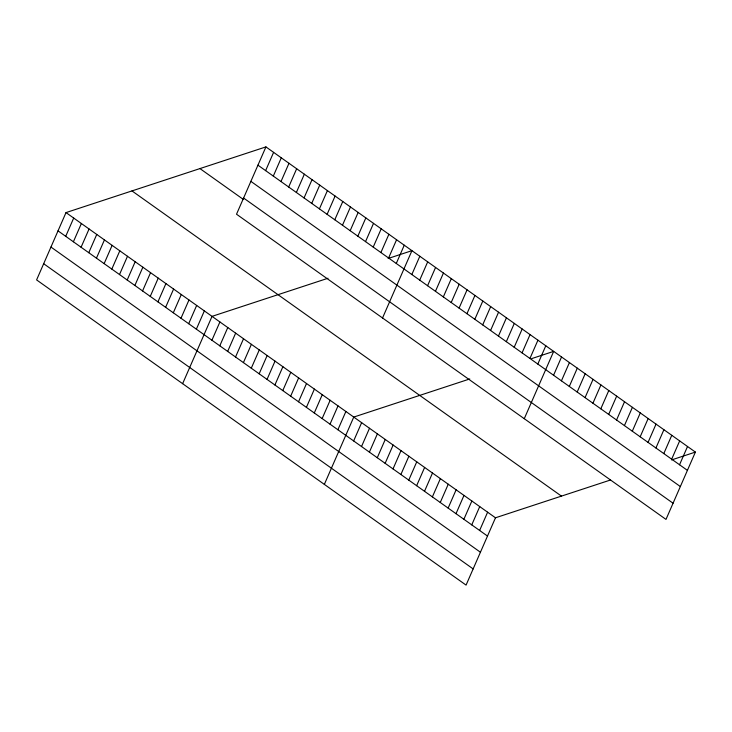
<?xml version="1.0" encoding="UTF-8"?>
<svg xmlns="http://www.w3.org/2000/svg" width="732" height="732" viewBox="0 0 732 732"><rect width="100%" height="100%" fill="white"/><g stroke="black" fill="none" stroke-linecap="round" stroke-linejoin="round"><path stroke-width="1.1" d="M265.926 146.903L236.518 214.211L665.992 519.409L695.4 452.092L265.926 146.903L66.008 212.591L36.6 279.908L466.074 585.097L495.482 517.789L610.552 479.982M65.715 236.326L73.694 218.054M73.392 241.789L81.38 223.516M81.078 247.251L89.066 228.979M88.764 252.705L96.752 234.441M96.45 258.167L104.438 239.904M104.136 263.63L112.124 245.357M111.822 269.092L119.81 250.82M119.508 274.555L127.487 256.282M127.194 280.017L135.173 261.745M134.88 285.48L142.859 267.207M142.566 290.943L150.545 272.67M150.252 296.396L158.231 278.133M157.938 301.858L165.917 283.595M165.624 307.321L173.603 289.048M173.31 312.784L181.289 294.511M180.996 318.246L188.975 299.974M188.673 323.709L196.661 305.436M196.359 329.171L204.347 310.899M265.625 170.629L273.603 152.366M182.625 383.669L212.033 316.361L328.037 278.242M273.31 176.092L281.289 157.819M280.997 181.554L288.975 163.282M211.923 340.224L219.902 321.952M288.683 187.017L296.661 168.744M219.792 345.824L227.78 327.552M296.368 192.479L304.347 174.207M227.67 351.415L235.649 333.142M304.055 197.942L312.033 179.669M235.539 357.015L243.527 338.742M311.74 203.405L319.719 185.132M243.417 362.605L251.396 344.333M319.427 208.858L327.405 190.595M251.286 368.205L259.274 349.933M327.113 214.32L335.091 196.057M259.165 373.796L267.143 355.523M334.789 219.783L342.777 201.51M267.043 379.396L275.022 361.123M342.475 225.246L350.463 206.973M274.912 384.986L282.891 366.714M350.161 230.708L358.149 212.436M282.79 390.586L290.769 372.313M357.847 236.171L365.835 217.898M290.659 396.177L298.638 377.904M365.533 241.633L373.521 223.361M298.537 401.777L306.516 383.504M373.219 247.096L381.207 228.823M306.406 407.367L314.385 389.095M380.905 252.549L388.884 234.286M314.284 412.967L322.263 394.694M388.591 258.012L396.57 239.748M322.153 418.558L330.141 400.285M396.277 263.474L404.256 245.202M330.031 424.157L338.01 405.885M382.534 317.981L411.942 250.664L388.125 258.497M337.9 429.748L345.888 411.476M411.832 274.537L419.82 256.264M324.349 484.383L353.757 417.075L469.761 378.956M419.711 280.127L427.689 261.855M353.648 440.938L361.635 422.666M427.58 285.727L435.567 267.454M361.526 446.538L369.504 428.266M435.458 291.318L443.436 273.045M369.395 452.129L377.383 433.856M443.336 296.918L451.315 278.645M377.273 457.729L385.252 439.456M451.205 302.508L459.184 284.236M385.142 463.319L393.13 445.047M459.083 308.108L467.062 289.835M393.02 468.919L400.999 450.647M466.952 313.699L474.931 295.426M400.889 474.51L408.877 456.237M474.83 319.298L482.809 301.026M408.767 480.11L416.746 461.837M482.699 324.889L490.678 306.617M416.636 485.7L424.624 467.428M490.577 330.489L498.556 312.216M424.514 491.3L432.493 473.028M498.446 336.079L506.434 317.807M432.383 496.891L440.371 478.618M506.324 341.679L514.303 323.407M440.261 502.491L448.24 484.218M514.193 347.27L522.181 328.997M448.14 508.081L456.118 489.809M522.072 352.87L530.05 334.597M456.009 513.681L463.987 495.408M529.941 358.46L537.928 340.188M463.887 519.272L471.866 500.999M537.819 364.06L545.798 345.788M471.756 524.871L479.734 506.599M524.268 418.695L553.676 351.378L531.679 358.607M479.634 530.462L487.613 512.19M553.566 375.251L561.545 356.978M561.435 380.841L569.423 362.569M569.313 386.441L577.292 368.169M577.182 392.032L585.17 373.759M585.06 397.632L593.039 379.359M592.929 403.222L600.917 384.95M600.807 408.822L608.786 390.549M608.676 414.413L616.664 396.14M616.554 420.012L624.533 401.74M624.423 425.603L632.411 407.331M632.302 431.203L640.28 412.93M640.18 436.794L648.159 418.521M648.049 442.393L656.028 424.121M655.927 447.984L663.906 429.711M663.796 453.584L671.775 435.311M671.674 459.174L679.653 440.902M679.543 464.774L687.522 446.502M671.573 459.925L695.4 452.092M257.938 165.167L687.421 470.365M250.866 181.353L680.348 486.551M243.582 198.024L673.065 503.223M199.946 168.58L243.5 199.525M131.98 190.915L561.453 496.113M66.008 212.591L495.482 517.789M58.029 230.864L487.503 536.062M50.956 247.05L480.43 552.239M43.673 263.721L473.147 568.92"/></g></svg>
